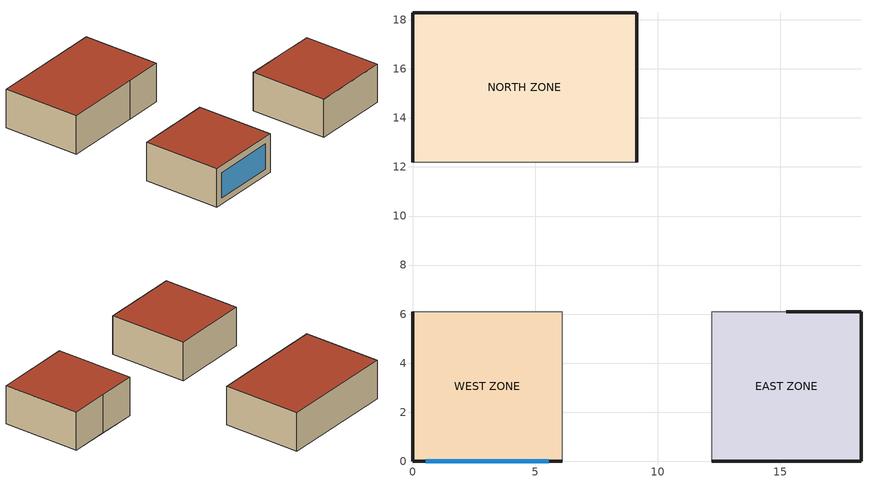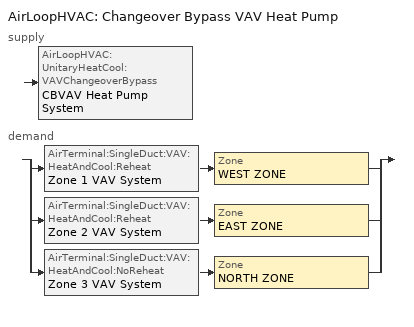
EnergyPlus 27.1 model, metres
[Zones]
WEST ZONE
 floor adiabatic (FLOOR SLAB 8 IN): 0,0 0,6.1 6.1,6.1 6.1,0 z0
 wall outside (EXTWALL80): 0,6.1 0,0 6.1,0 z0:3.05
 wall to NORTH ZONE (PARTITION06): 6.1,6.1 0,6.1 z0:3.05
 wall to EAST ZONE (PARTITION06): 6.1,0 6.1,6.1 z0:3.05
 window (WIN-CON-LIGHT): 0.55,0 5.55,0 z0.5:2.5
 roof outside (ROOF34): 0,6.1 0,0 6.1,0 6.1,6.1 z3.05
EAST ZONE
 floor adiabatic (FLOOR SLAB 8 IN): 12.19,0 12.19,6.1 18.29,6.1 18.29,0 z0
 wall outside (EXTWALL80): 12.19,0 18.29,0 18.29,6.1 15.24,6.1 z0:3.05
 wall to NORTH ZONE (PARTITION06): 15.24,6.1 12.19,6.1 z0:3.05
 roof outside (ROOF34): 12.19,6.1 12.19,0 18.29,0 18.29,6.1 z3.05
NORTH ZONE
 floor adiabatic (FLOOR SLAB 8 IN): 0,12.19 0,18.29 9.14,18.29 9.14,12.19 z0
 wall outside (EXTWALL80): 9.14,12.19 9.14,18.29 0,18.29 0,12.19 z0:3.05
 roof outside (ROOF34): 0,18.29 0,12.19 9.14,12.19 9.14,18.29 z3.05
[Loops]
AirLoopHVAC 'Changeover Bypass VAV Heat Pump'
 supply: AirLoopHVAC:UnitaryHeatCool:VAVChangeoverBypass 'CBVAV Heat Pump System'
 demand: split
  | AirTerminal:SingleDuct:VAV:HeatAndCool:Reheat 'Zone 1 VAV System' > Zone 'WEST ZONE'
  | AirTerminal:SingleDuct:VAV:HeatAndCool:Reheat 'Zone 2 VAV System' > Zone 'EAST ZONE'
  | AirTerminal:SingleDuct:VAV:HeatAndCool:NoReheat 'Zone 3 VAV System' > Zone 'NORTH ZONE'
[Building]
NONE: North Axis {deg}=0; Terrain=Suburbs; Loads Convergence Tolerance Value {W}=0.04; Temperature Convergence Tolerance Value {deltaC}=0.4; Solar Distribution=FullInteriorAndExterior; Maximum Number of Warmup Days=25; Minimum Number of Warmup Days=6
[Site:Location]
Miami Intl Ap FL USA WMO=722020: Latitude {deg}=25.82; Longitude {deg}=-80.3; Time Zone {hr}=-5; Elevation {m}=11
[SizingPeriod:DesignDay] Day of Month=21; Humidity Condition Type=WetBulb; Barometric Pressure {Pa}=101217; Rain Indicator=No; Snow Indicator=No; Daylight Saving Time Indicator=No; Solar Model Indicator=ASHRAEClearSky
Name | Month | Day Type | Maximum Dry-Bulb Temperature {C} | Daily Dry-Bulb Temperature Range {deltaC} | Wetbulb or DewPoint at Maximum Dry-Bulb {C} | Wind Speed {m/s} | Wind Direction {deg} | Sky Clearness
Miami Intl Ap Ann Htg 99.6% Condns DB | 1 | WinterDesignDay | 8.7 | 0 | 8.7 | 3.8 | 340 | 0
Miami Intl Ap Ann Clg .4% Condns DB=>MWB | 7 | SummerDesignDay | 33.2 | 6.7 | 25.3 | 4.5 | 140 | 1
[Site:GroundTemperature:BuildingSurface]
20.03, 20.03, 20.13, 20.3, 20.43, 20.52, 20.62, 20.77, 20.78, 20.55, 20.44, 20.2
[Material] Thermal Absorptance=0.9
Name | Roughness | Thickness {m} | Conductivity {W/m-K} | Density {kg/m3} | Specific Heat {J/kg-K} | Solar Absorptance | Visible Absorptance
A1 - 1 IN STUCCO | Smooth | 0.0253898 | 0.691831 | 1858.142 | 836.8 | 0.92 | 0.92
C4 - 4 IN COMMON BRICK | Rough | 0.101498 | 0.726422 | 1922.216 | 836.8 | 0.76 | 0.76
E1 - 3 / 4 IN PLASTER OR GYP BOARD | Smooth | 0.01905 | 0.726422 | 1601.846 | 836.8 | 0.92 | 0.92
C6 - 8 IN CLAY TILE | Smooth | 0.203302 | 0.570761 | 1121.292 | 836.8 | 0.82 | 0.82
C10 - 8 IN HW CONCRETE | MediumRough | 0.203302 | 1.729577 | 2242.585 | 836.8 | 0.65 | 0.65
E2 - 1 / 2 IN SLAG OR STONE | Rough | 0.0127102 | 1.435549 | 881.0155 | 1673.6 | 0.55 | 0.55
E3 - 3 / 8 IN FELT AND MEMBRANE | Rough | 0.00954024 | 0.190253 | 1121.292 | 1673.6 | 0.75 | 0.75
B5 - 1 IN DENSE INSULATION | VeryRough | 0.0253898 | 0.0432394 | 91.30524 | 836.8 | 0.5 | 0.5
C12 - 2 IN HW CONCRETE | MediumRough | 0.0509016 | 1.729577 | 2242.585 | 836.8 | 0.65 | 0.65
[WindowMaterial:Glazing]
WIN-LAY-GLASS-LIGHT: Optical Data Type=SpectralAverage; Thickness {m}=0.003; Solar Transmittance at Normal Incidence=0.9; Front Side Solar Reflectance at Normal Incidence=0.031; Back Side Solar Reflectance at Normal Incidence=0.031; Visible Transmittance at Normal Incidence=0.9; Front Side Visible Reflectance at Normal Incidence=0.05; Back Side Visible Reflectance at Normal Incidence=0.05; Infrared Transmittance at Normal Incidence=0; Front Side Infrared Hemispherical Emissivity=0.84; Back Side Infrared Hemispherical Emissivity=0.84; Conductivity {W/m-K}=0.9
[Construction]
EXTWALL80: A1 - 1 IN STUCCO, C4 - 4 IN COMMON BRICK, E1 - 3 / 4 IN PLASTER OR GYP BOARD
PARTITION06: E1 - 3 / 4 IN PLASTER OR GYP BOARD, C6 - 8 IN CLAY TILE, E1 - 3 / 4 IN PLASTER OR GYP BOARD
FLOOR SLAB 8 IN: C10 - 8 IN HW CONCRETE
ROOF34: E2 - 1 / 2 IN SLAG OR STONE, E3 - 3 / 8 IN FELT AND MEMBRANE, B5 - 1 IN DENSE INSULATION, C12 - 2 IN HW CONCRETE
WIN-CON-LIGHT: WIN-LAY-GLASS-LIGHT
[Zone] Type=1; Multiplier=1; Ceiling Height {m}=Autocalculate; Volume {m3}=Autocalculate
WEST ZONE; EAST ZONE; NORTH ZONE
[People] Number of People Schedule=OFFICE OCCUPANCY; Number of People Calculation Method=People; Fraction Radiant=0.3; Activity Level Schedule=Activity Sch; Carbon Dioxide Generation Rate {m3/s-W}=3.82e-08; Mean Radiant Temperature Calculation Type=EnclosureAveraged; Work Efficiency Schedule=Work Eff Sch; Clothing Insulation Calculation Method=ClothingInsulationSchedule; Clothing Insulation Schedule=Clothing Sch; Air Velocity Schedule=Air Velo Sch; Thermal Comfort Model 1 Type=Fanger
Name | Zone or ZoneList or Space or SpaceList | Number of People
WEST ZONE | WEST ZONE | 3
EAST ZONE | EAST ZONE | 3
NORTH ZONE | NORTH ZONE | 4
[Lights] Schedule=OFFICE LIGHTING; Design Level Calculation Method=LightingLevel; Return Air Fraction=0; Fraction Radiant=0.2; Fraction Visible=0.2; Fraction Replaceable=0
Name | Zone or ZoneList or Space or SpaceList | Lighting Level {W}
EAST ZONE Lights 1 | EAST ZONE | 1464.375
NORTH ZONE Lights 1 | NORTH ZONE | 878.6252
[ElectricEquipment] Schedule=INTERMITTENT; Design Level Calculation Method=EquipmentLevel; Fraction Latent=0; Fraction Radiant=0.3; Fraction Lost=0
Name | Zone or ZoneList or Space or SpaceList | Design Level {W}
WEST ZONE ElecEq 1 | WEST ZONE | 2928.751
EAST ZONE ElecEq 1 | EAST ZONE | 1464.375
NORTH ZONE ElecEq 1 | NORTH ZONE | 2928.751
[Sizing:Zone] Zone Cooling Design Supply Air Temperature Input Method=SupplyAirTemperature; Zone Cooling Design Supply Air Temperature {C}=10; Zone Heating Design Supply Air Temperature Input Method=SupplyAirTemperature; Zone Heating Design Supply Air Temperature {C}=50; Zone Cooling Design Supply Air Humidity Ratio {kgWater/kgDryAir}=0.008; Zone Heating Design Supply Air Humidity Ratio {kgWater/kgDryAir}=0.008; Zone Heating Sizing Factor=0; Zone Cooling Sizing Factor=0; Cooling Design Air Flow Method=DesignDay; Cooling Design Air Flow Rate {m3/s}=0; Heating Design Air Flow Method=DesignDay; Heating Design Air Flow Rate {m3/s}=0; Account for Dedicated Outdoor Air System=No; Dedicated Outdoor Air System Control Strategy=NeutralSupplyAir; Dedicated Outdoor Air Low Setpoint Temperature for Design {C}=Autosize; Dedicated Outdoor Air High Setpoint Temperature for Design {C}=Autosize
Name | Design Specification Outdoor Air Object
WEST ZONE | SZ DSOA WEST ZONE
EAST ZONE | SZ DSOA EAST ZONE
NORTH ZONE | SZ DSOA NORTH ZONE
[DesignSpecification:OutdoorAir] Outdoor Air Method=Flow/Person; Outdoor Air Flow per Person {m3/s-person}=0.00944; Outdoor Air Flow per Zone Floor Area {m3/s-m2}=0; Outdoor Air Flow per Zone {m3/s}=0
SZ DSOA WEST ZONE; SZ DSOA EAST ZONE; SZ DSOA NORTH ZONE
[Sizing:System]
Changeover Bypass VAV Heat Pump: Type of Load to Size On=Sensible; Design Outdoor Air Flow Rate {m3/s}=Autosize; Central Heating Maximum System Air Flow Ratio=0.3; Preheat Design Temperature {C}=7; Preheat Design Humidity Ratio {kgWater/kgDryAir}=0.008; Precool Design Temperature {C}=11; Precool Design Humidity Ratio {kgWater/kgDryAir}=0.008; Central Cooling Design Supply Air Temperature {C}=10; Central Heating Design Supply Air Temperature {C}=30; Type of Zone Sum to Use=NonCoincident; 100% Outdoor Air in Cooling=No; 100% Outdoor Air in Heating=No; Central Cooling Design Supply Air Humidity Ratio {kgWater/kgDryAir}=0.008; Central Heating Design Supply Air Humidity Ratio {kgWater/kgDryAir}=0.008; Cooling Supply Air Flow Rate Method=DesignDay; Cooling Supply Air Flow Rate {m3/s}=0; Heating Supply Air Flow Rate Method=DesignDay; Heating Supply Air Flow Rate {m3/s}=0; Zone Maximum Outdoor Air Fraction=1; Cooling Design Capacity Method=CoolingDesignCapacity; Cooling Design Capacity {W}=Autosize; Heating Design Capacity Method=HeatingDesignCapacity; Heating Design Capacity {W}=Autosize; Central Cooling Capacity Control Method=VAV
[ZoneControl:Thermostat] Control Type Schedule=Zone Control Type Sched; Control 1=Temperature Setpoints
Name | Zone or ZoneList
Zone 1 Thermostat | NORTH ZONE
Zone 2 Thermostat | WEST ZONE
Zone 3 Thermostat | EAST ZONE
[ThermostatSetpoint:DualSetpoint]
Temperature Setpoints: Heating Setpoint Temperature Schedule=Heating Setpoints; Cooling Setpoint Temperature Schedule=Cooling Setpoints
[AirTerminal:SingleDuct:VAV:HeatAndCool:NoReheat]
Zone 3 VAV System: Availability Schedule=FanAndCoilAvailSched; Maximum Air Flow Rate {m3/s}=Autosize; Zone Minimum Air Flow Fraction=0.25
[AirTerminal:SingleDuct:VAV:HeatAndCool:Reheat] Availability Schedule=FanAndCoilAvailSched; Maximum Air Flow Rate {m3/s}=Autosize; Maximum Hot Water or Steam Flow Rate {m3/s}=0; Minimum Hot Water or Steam Flow Rate {m3/s}=0; Convergence Tolerance=0.001
Name | Zone Minimum Air Flow Fraction | Reheat Coil | Maximum Reheat Air Temperature {C}
Zone 1 VAV System | 0.05 | Reheat Coil Zone 1 | 22
Zone 2 VAV System | 0.25 | Reheat Coil Zone 2
[Zone equipment]
WEST ZONE: Zone 1 VAV System
EAST ZONE: Zone 2 VAV System
NORTH ZONE: Zone 3 VAV System
[Fan:OnOff]
Supply Fan 1: Availability Schedule=FanAndCoilAvailSched; Fan Total Efficiency=0.7; Pressure Rise {Pa}=600; Maximum Flow Rate {m3/s}=Autosize; Motor Efficiency=0.9; Motor In Airstream Fraction=1
[Coil:Heating:Electric] Availability Schedule=FanAndCoilAvailSched; Efficiency=1; Nominal Capacity {W}=Autosize
Reheat Coil Zone 1; Reheat Coil Zone 2
[AirLoopHVAC:UnitaryHeatCool:VAVChangeoverBypass]
CBVAV Heat Pump System: Availability Schedule=FanAndCoilAvailSched; Cooling Supply Air Flow Rate {m3/s}=Autosize; Heating Supply Air Flow Rate {m3/s}=Autosize; No Load Supply Air Flow Rate {m3/s}=Autosize; Cooling Outdoor Air Flow Rate {m3/s}=Autosize; Heating Outdoor Air Flow Rate {m3/s}=Autosize; No Load Outdoor Air Flow Rate {m3/s}=Autosize; Outdoor Air Flow Rate Multiplier Schedule=Outdoor Air Multiplier Schedule; Supply Air Fan=Supply Fan 1; Supply Air Fan Placement=BlowThrough; Supply Air Fan Operating Mode Schedule=Fan OpMode Schedule; Cooling Coil=Main Cooling Coil 1; Heating Coil=Main DX Heating Coil 1; Priority Control Mode=CoolingPriority; Minimum Outlet Air Temperature During Cooling Operation {C}=10; Maximum Outlet Air Temperature During Heating Operation {C}=50; Dehumidification Control Type=None
[AirLoopHVAC]
Changeover Bypass VAV Heat Pump: Design Supply Air Flow Rate {m3/s}=1.75
[AvailabilityManager:ScheduledOn]
Furnace 1 AvailOn: Schedule=FanAndCoilAvailSched
[AvailabilityManager:ScheduledOff]
Furnace 1 AvailOff: Schedule=FanAndCoilAvailSched
[SetpointManager:Scheduled]
Air Loop Schedule: Control Variable=Temperature; Schedule=SAT Sch; Setpoint Node or NodeList=Air Loop Outlet Node
[Coil:Heating:DX:VariableSpeed]
Main DX Heating Coil 1: Number of Speeds=5; Nominal Speed Level=3; Rated Heating Capacity At Selected Nominal Speed Level {W}=Autosize; Rated Air Flow Rate At Selected Nominal Speed Level {m3/s}=Autosize; Energy Part Load Fraction Curve=HPACCOOLPLFFPLR; Minimum Outdoor Dry-Bulb Temperature for Compressor Operation {C}=-5; Maximum Outdoor Dry-Bulb Temperature for Defrost Operation {C}=5; Crankcase Heater Capacity {W}=200; Maximum Outdoor Dry-Bulb Temperature for Crankcase Heater Operation {C}=10; Defrost Strategy=Resistive; Defrost Control=OnDemand; Defrost Time Period Fraction=0.166667; Resistive Defrost Heater Capacity {W}=Autosize; Speed 1 Reference Unit Gross Rated Heating Capacity {W}=9124.85; Speed 1 Reference Unit Gross Rated Heating COP {W/W}=4.29731; Speed 1 Reference Unit Rated Air Flow Rate {m3/s}=0.653; Speed 1 Heating Capacity Function of Temperature Curve=HPHeatingCAPFTemp1; Speed 1 Total Heating Capacity Function of Air Flow Fraction Curve=HPACFFF; Speed 1 Energy Input Ratio Function of Temperature Curve=HPHeatingEIRFTemp1; Speed 1 Energy Input Ratio Function of Air Flow Fraction Curve=HPACFFF; Speed 2 Reference Unit Gross Rated Heating Capacity {W}=12807.1; Speed 2 Reference Unit Gross Rated Heating COP {W/W}=4.06127; Speed 2 Reference Unit Rated Air Flow Rate {m3/s}=0.6532; Speed 2 Heating Capacity Function of Temperature Curve=HPHeatingCAPFTemp2; Speed 2 Total Heating Capacity Function of Air Flow Fraction Curve=HPACFFF; Speed 2 Energy Input Ratio Function of Temperature Curve=HPHeatingEIRFTemp2; Speed 2 Energy Input Ratio Function of Air Flow Fraction Curve=HPACFFF; Speed 3 Reference Unit Gross Rated Heating Capacity {W}=16381.5; Speed 3 Reference Unit Gross Rated Heating COP {W/W}=3.90494; Speed 3 Reference Unit Rated Air Flow Rate {m3/s}=0.79; Speed 3 Heating Capacity Function of Temperature Curve=HPHeatingCAPFTemp3; Speed 3 Total Heating Capacity Function of Air Flow Fraction Curve=HPACFFF; Speed 3 Energy Input Ratio Function of Temperature Curve=HPHeatingEIRFTemp3; Speed 3 Energy Input Ratio Function of Air Flow Fraction Curve=HPACFFF; Speed 4 Reference Unit Gross Rated Heating Capacity {W}=19932.1; Speed 4 Reference Unit Gross Rated Heating COP {W/W}=3.50533; Speed 4 Reference Unit Rated Air Flow Rate {m3/s}=0.791; Speed 4 Heating Capacity Function of Temperature Curve=HPHeatingCAPFTemp4; Speed 4 Total Heating Capacity Function of Air Flow Fraction Curve=HPACFFF; Speed 4 Energy Input Ratio Function of Temperature Curve=HPHeatingEIRFTemp4; Speed 4 Energy Input Ratio Function of Air Flow Fraction Curve=HPACFFF; Speed 5 Reference Unit Gross Rated Heating Capacity {W}=28464.5; Speed 5 Reference Unit Gross Rated Heating COP {W/W}=2.63201; Speed 5 Reference Unit Rated Air Flow Rate {m3/s}=0.8; Speed 5 Heating Capacity Function of Temperature Curve=HPHeatingCAPFTemp5; Speed 5 Total Heating Capacity Function of Air Flow Fraction Curve=HPACFFF; Speed 5 Energy Input Ratio Function of Temperature Curve=HPHeatingEIRFTemp5; Speed 5 Energy Input Ratio Function of Air Flow Fraction Curve=HPACFFF
[Coil:Cooling:DX:VariableSpeed]
Main Cooling Coil 1: Number of Speeds=4; Nominal Speed Level=4; Gross Rated Total Cooling Capacity At Selected Nominal Speed Level {W}=Autosize; Rated Air Flow Rate At Selected Nominal Speed Level {m3/s}=Autosize; Nominal Time for Condensate to Begin Leaving the Coil {s}=0; Initial Moisture Evaporation Rate Divided by Steady-State AC Latent Capacity=0; Energy Part Load Fraction Curve=HPACCOOLPLFFPLR; Condenser Type=AirCooled; Crankcase Heater Capacity {W}=0; Maximum Outdoor Dry-Bulb Temperature for Crankcase Heater Operation {C}=10; Speed 1 Reference Unit Gross Rated Total Cooling Capacity {W}=8914.19; Speed 1 Reference Unit Gross Rated Sensible Heat Ratio=0.79; Speed 1 Reference Unit Gross Rated Cooling COP {W/W}=3.98049; Speed 1 Reference Unit Rated Air Flow Rate {m3/s}=0.944; Speed 1 Reference Unit Rated Condenser Air Flow Rate {m3/s}=2.655; Speed 1 Total Cooling Capacity Function of Temperature Curve=HPCoolingCAPFTemp1; Speed 1 Total Cooling Capacity Function of Air Flow Fraction Curve=HPACFFF; Speed 1 Energy Input Ratio Function of Temperature Curve=HPCoolingEIRFTemp1; Speed 1 Energy Input Ratio Function of Air Flow Fraction Curve=HPACFFF; Speed 2 Reference Unit Gross Rated Total Cooling Capacity {W}=16456.9; Speed 2 Reference Unit Gross Rated Sensible Heat Ratio=0.73; Speed 2 Reference Unit Gross Rated Cooling COP {W/W}=4.08; Speed 2 Reference Unit Rated Air Flow Rate {m3/s}=1.888; Speed 2 Reference Unit Rated Condenser Air Flow Rate {m3/s}=5.31; Speed 2 Total Cooling Capacity Function of Temperature Curve=HPCoolingCAPFTemp2; Speed 2 Total Cooling Capacity Function of Air Flow Fraction Curve=HPACFFF; Speed 2 Energy Input Ratio Function of Temperature Curve=HPCoolingEIRFTemp2; Speed 2 Energy Input Ratio Function of Air Flow Fraction Curve=HPACFFF; Speed 3 Reference Unit Gross Rated Total Cooling Capacity {W}=23463.4; Speed 3 Reference Unit Gross Rated Sensible Heat Ratio=0.78; Speed 3 Reference Unit Gross Rated Cooling COP {W/W}=4.19; Speed 3 Reference Unit Rated Air Flow Rate {m3/s}=2.832; Speed 3 Reference Unit Rated Condenser Air Flow Rate {m3/s}=7.965; Speed 3 Total Cooling Capacity Function of Temperature Curve=HPCoolingCAPFTemp3; Speed 3 Total Cooling Capacity Function of Air Flow Fraction Curve=HPACFFF; Speed 3 Energy Input Ratio Function of Temperature Curve=HPCoolingEIRFTemp3; Speed 3 Energy Input Ratio Function of Air Flow Fraction Curve=HPACFFF; Speed 4 Reference Unit Gross Rated Total Cooling Capacity {W}=36991.4; Speed 4 Reference Unit Gross Rated Sensible Heat Ratio=0.75; Speed 4 Reference Unit Gross Rated Cooling COP {W/W}=3.86638; Speed 4 Reference Unit Rated Air Flow Rate {m3/s}=3.776; Speed 4 Reference Unit Rated Condenser Air Flow Rate {m3/s}=10.62; Speed 4 Total Cooling Capacity Function of Temperature Curve=HPCoolingCAPFTemp4; Speed 4 Total Cooling Capacity Function of Air Flow Fraction Curve=HPACFFF; Speed 4 Energy Input Ratio Function of Temperature Curve=HPCoolingEIRFTemp4; Speed 4 Energy Input Ratio Function of Air Flow Fraction Curve=HPACFFF
[Schedule:Compact]
Activity Sch: Through: 12/31, For: AllDays, Until: 24:00, 131.8
Work Eff Sch: Through: 12/31, For: AllDays, Until: 24:00, 0
Clothing Sch: Through: 12/31, For: AllDays, Until: 24:00, 1
Air Velo Sch: Through: 12/31, For: AllDays, Until: 24:00, 0.137
OFFICE OCCUPANCY: Through: 12/31, For: WeekDays SummerDesignDay, Until: 8:00, 0, Until: 8:00, 0.5, Until: 12:00, 1, Until: 13:00, 0.5, Until: 16:00, 1, Until: 16:30, 0.1, Until: 24:00, 0, For: AllOtherDays, Until: 24:00, 0
INTERMITTENT: Through: 12/31, For: WeekDays SummerDesignDay, Until: 8:00, 0, Until: 17:00, 1, Until: 24:00, 0, For: AllOtherDays, Until: 24:00, 0
OFFICE LIGHTING: Through: 12/31, For: WeekDays SummerDesignDay, Until: 6:00, 0.05, Until: 7:00, 0.2, Until: 17:00, 1, Until: 17:30, 0.5, Until: 24:00, 0.05, For: AllOtherDays, Until: 24:00, 0.05
FanAndCoilAvailSched: Through: 3/31, For: AllDays, Until: 24:00, 1, Through: 9/30, For: WeekDays SummerDesignDay, Until: 7:00, 0, Until: 17:00, 1, Until: 24:00, 0, For: AllOtherDays, Until: 24:00, 0, Through: 12/31, For: AllDays, Until: 24:00, 1
Heating Setpoints: Through: 12/31, For: AllDays, Until:  7:00, 15, Until: 17:00, 20, Until: 24:00, 15
Cooling Setpoints: Through: 12/31, For: AllDays, Until:  7:00, 30, Until: 17:00, 22.3, Until: 24:00, 30
Zone Control Type Sched: Through: 12/31, For: AllDays, Until: 24:00, 4
Outdoor Air Multiplier Schedule; Fan OpMode Schedule: Through: 12/31, For: AllDays, Until:  7:00, 0, Until: 17:00, 1, Until: 24:00, 0
SAT Sch: Through: 12/31, For: AllDays, Until: 24:00, 17
[Curve:Quadratic]
HPACCOOLPLFFPLR: Coefficient1 Constant=1; Coefficient2 x=0; Coefficient3 x**2=0; Minimum Value of x=0.5; Maximum Value of x=1.5
[Curve:Cubic]
HPACFFF: Coefficient1 Constant=1; Coefficient2 x=0; Coefficient3 x**2=0; Coefficient4 x**3=0; Minimum Value of x=0.5; Maximum Value of x=1.5
[Curve:Biquadratic] Input Unit Type for X=Temperature; Input Unit Type for Y=Temperature; Output Unit Type=Dimensionless
Name | Coefficient1 Constant | Coefficient2 x | Coefficient3 x**2 | Coefficient4 y | Coefficient5 y**2 | Coefficient6 x*y | Minimum Value of x | Maximum Value of x | Minimum Value of y | Maximum Value of y | Minimum Curve Output | Maximum Curve Output
HPHeatingCAPFTemp1 | 0.840651 | -8.3433e-05 | -6.83822e-05 | 0.0234245 | 0.000176366 | -9.01777e-05 | 17.78 | 23.33 | -30.56 | 17.22 | 0.3109 | 1.2604
HPHeatingEIRFTemp1 | 0.917208 | -0.0116036 | 0.00100748 | -0.00892884 | 0.000934913 | -0.000932624 | 17.78 | 23.33 | -30.56 | 17.22 | 0.7784 | 3.1676
HPHeatingCAPFTemp2 | 0.913597 | -0.00619177 | 7.26017e-05 | 0.022786 | 0.000152753 | -8.94155e-05 | 17.78 | 23.33 | -30.56 | 17.22 | 0.3166 | 1.255
HPHeatingEIRFTemp2 | 0.601984 | 0.0186496 | 0.000222563 | -0.00537656 | 0.000773762 | -0.000818204 | 17.78 | 23.33 | -30.56 | 17.22 | 0.8154 | 2.7325
HPHeatingCAPFTemp3 | 0.872043 | -0.00239344 | -1.65785e-05 | 0.02277 | 0.000168644 | -8.86025e-05 | 17.78 | 23.33 | -30.56 | 17.22 | 0.3307 | 1.2529
HPHeatingEIRFTemp3 | 0.696936 | 0.0125759 | 0.000321481 | -0.00666242 | 0.000593158 | -0.000669005 | 17.78 | 23.33 | -30.56 | 17.22 | 0.8295 | 2.4646
HPHeatingCAPFTemp4 | 0.882611 | -0.00347339 | 1.50445e-05 | 0.0224983 | 0.000168024 | -8.60756e-05 | 17.78 | 23.33 | -30.56 | 17.22 | 0.3406 | 1.2477
HPHeatingEIRFTemp4 | 0.705429 | 0.0139775 | 0.000241133 | -0.00585216 | 0.000467558 | -0.00052112 | 17.78 | 23.33 | -30.56 | 17.22 | 0.8559 | 2.1722
HPCoolingCAPFTemp1 | 1.62534 | -0.0786551 | 0.00306798 | 0.000800209 | -3.5406e-05 | -0.000353441 | 13.89 | 22.22 | 12.78 | 51.67 | 0.8026 | 1.2772
HPCoolingCAPFTemp2 | 1.42404 | -0.0593311 | 0.00260681 | 0.000886755 | -3.69191e-05 | -0.00035528 | 13.89 | 22.22 | 12.78 | 51.67 | 0.7891 | 1.2786
HPCoolingCAPFTemp3 | 1.51598 | -0.0668926 | 0.00274577 | 0.000984889 | -4.05294e-05 | -0.000350079 | 13.89 | 22.22 | 12.78 | 51.67 | 0.8017 | 1.2811
HPCoolingCAPFTemp4 | 1.35442 | -0.0493403 | 0.00226498 | 0.000851773 | -4.26316e-05 | -0.000336452 | 13.89 | 22.22 | 12.78 | 51.67 | 0.7923 | 1.2736
HPCoolingEIRFTemp1 | -0.280814 | 0.0987779 | -0.00303827 | 0.00577423 | 0.000417105 | -0.000300032 | 13.89 | 22.22 | 12.78 | 51.67 | 0.4975 | 1.7115
HPCoolingEIRFTemp2 | -0.10629 | 0.0758518 | -0.00233423 | 0.00857944 | 0.00039522 | -0.000397457 | 13.89 | 22.22 | 12.78 | 51.67 | 0.5088 | 1.7121
HPCoolingEIRFTemp3 | -0.179989 | 0.0841627 | -0.00257094 | 0.00659523 | 0.000416281 | -0.000330974 | 13.89 | 22.22 | 12.78 | 51.67 | 0.4936 | 1.7105
HPCoolingEIRFTemp4 | 0.000151402 | 0.0655063 | -0.00203708 | 0.0067823 | 0.00040872 | -0.00035523 | 13.89 | 22.22 | 12.78 | 51.67 | 0.5141 | 1.7044
HPHeatingCAPFTemp5 | 0.859302 | -0.00198384 | 1.33442e-05 | 0.0210397 | 0.000157572 | -5.48049e-05 | 17.78 | 23.33 | -30.56 | 8.33 | 0.3605 | 1.0074
HPHeatingEIRFTemp5 | 0.727867 | 0.0124216 | 0.000143874 | -0.00154219 | 0.000298785 | -0.0003531 | 17.78 | 23.33 | -30.56 | 8.33 | 0.9453 | 1.6933
